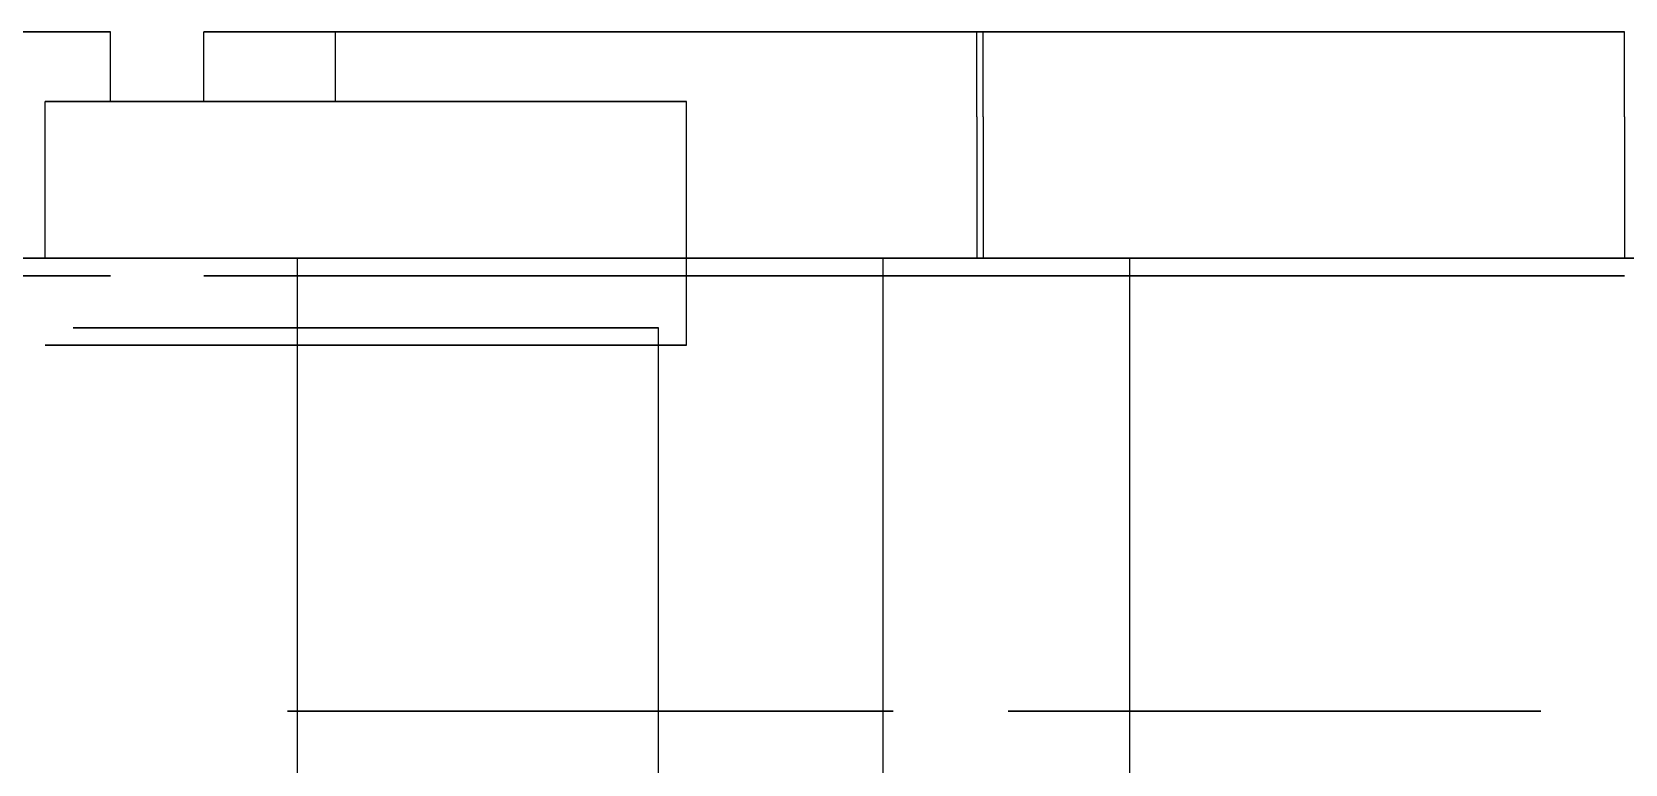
# Model space of a CAD drawing. Header units: millimetres. Extents: x 23 to 350, y -193 to 153.
# Drawn here: x 300.21 to 323.07, y 119.74 to 130.25 of the extents above; entities that cross this region are included whole.
import ezdxf

# ---------------------------------------------------------------- set-up
doc = ezdxf.new("R2010")
doc.units = ezdxf.units.MM
doc.layers.add('HIDDEN', color=8, linetype='Continuous')
doc.layers.add('VISIBLE', color=7, linetype='Continuous')

msp = doc.modelspace()

# ---------------------------------------------------------------- linework, layer by layer
at = {"layer": 'HIDDEN'}
for points in [[(300.616, 130.25), (299.912, 130.25)], [(301.095, 130.25), (300.616, 130.25)], [(301.321, 130.25), (301.095, 130.25)], [(301.337, 130.25), (301.321, 130.25)], [(302.731, 130.25), (302.674, 130.25)], [(303.036, 130.25), (302.731, 130.25)], [(303.587, 130.25), (303.036, 130.25)], [(304.352, 130.25), (303.587, 130.25)], [(305.287, 130.25), (304.352, 130.25)], [(304.621, 130.25), (304.564, 130.25)], [(304.926, 130.25), (304.621, 130.25)], [(304.806, 130.25), (304.989, 130.25)], [(305.477, 130.25), (304.926, 130.25)], [(304.989, 130.25), (305.285, 130.25)], [(306.338, 130.25), (305.287, 130.25)], [(306.242, 130.25), (305.477, 130.25)], [(305.99, 130.25), (306.01, 130.25)], [(306.01, 130.25), (307.106, 130.25)], [(307.177, 130.25), (306.242, 130.25)], [(307.443, 130.25), (306.338, 130.25)], [(307.106, 130.25), (308.211, 130.25)], [(308.228, 130.25), (307.177, 130.25)], [(308.538, 130.25), (307.443, 130.25)], [(308.211, 130.25), (309.261, 130.25)], [(309.333, 130.25), (308.228, 130.25)], [(309.56, 130.25), (308.538, 130.25)], [(309.261, 130.25), (310.196, 130.25)], [(310.428, 130.25), (309.333, 130.25)], [(310.449, 130.25), (309.56, 130.25)], [(310.196, 130.25), (310.962, 130.25)], [(311.45, 130.25), (310.428, 130.25)], [(311.153, 130.25), (310.449, 130.25)], [(310.962, 130.25), (311.513, 130.25)], [(311.632, 130.25), (311.153, 130.25)], [(312.339, 130.25), (311.45, 130.25)], [(311.513, 130.25), (311.817, 130.25)], [(311.858, 130.25), (311.632, 130.25)], [(311.817, 130.25), (311.874, 130.25)], [(311.874, 130.25), (311.858, 130.25)], [(313.043, 130.25), (312.339, 130.25)], [(313.014, 130.25), (313.031, 130.25)], [(313.071, 130.25), (313.014, 130.25)], [(313.031, 130.25), (313.256, 130.25)], [(313.522, 130.25), (313.043, 130.25)], [(313.376, 130.25), (313.071, 130.25)], [(313.256, 130.25), (313.403, 130.25)], [(313.927, 130.25), (313.376, 130.25)], [(313.748, 130.25), (313.522, 130.25)], [(313.707, 130.25), (313.735, 130.25)], [(313.735, 130.25), (313.764, 130.25)], [(313.764, 130.25), (313.748, 130.25)], [(313.912, 130.25), (313.855, 130.25)], [(314.217, 130.25), (313.912, 130.25)], [(314.692, 130.25), (313.927, 130.25)], [(314.097, 130.25), (314.44, 130.25)], [(314.768, 130.25), (314.217, 130.25)], [(314.44, 130.25), (314.576, 130.25)], [(315.627, 130.25), (314.692, 130.25)], [(315.533, 130.25), (314.768, 130.25)], [(315.281, 130.25), (315.329, 130.25)], [(315.329, 130.25), (316.35, 130.25)], [(316.468, 130.25), (315.533, 130.25)], [(316.678, 130.25), (315.627, 130.25)], [(316.35, 130.25), (317.446, 130.25)], [(317.519, 130.25), (316.468, 130.25)], [(317.783, 130.25), (316.678, 130.25)], [(317.446, 130.25), (318.551, 130.25)], [(318.624, 130.25), (317.519, 130.25)], [(318.878, 130.25), (317.783, 130.25)], [(318.551, 130.25), (319.601, 130.25)], [(319.719, 130.25), (318.624, 130.25)], [(319.9, 130.25), (318.878, 130.25)], [(319.601, 130.25), (320.536, 130.25)], [(320.741, 130.25), (319.719, 130.25)], [(320.789, 130.25), (319.9, 130.25)], [(320.536, 130.25), (321.302, 130.25)], [(321.63, 130.25), (320.741, 130.25)], [(321.493, 130.25), (320.789, 130.25)], [(321.302, 130.25), (321.853, 130.25)], [(321.972, 130.25), (321.493, 130.25)], [(322.334, 130.25), (321.63, 130.25)], [(321.853, 130.25), (322.157, 130.25)], [(322.198, 130.25), (321.972, 130.25)], [(322.157, 130.25), (322.214, 130.25)], [(322.214, 130.25), (322.198, 130.25)], [(322.813, 130.25), (322.334, 130.25)], [(323.039, 130.25), (322.813, 130.25)], [(323.055, 130.25), (323.039, 130.25)], [(300.534, 129.25), (300.4, 129.25)], [(300.4, 129.25), (300.534, 129.25)], [(300.534, 129.25), (300.4, 129.25)], [(300.927, 129.25), (300.534, 129.25)], [(300.534, 129.25), (300.927, 129.25)], [(300.927, 129.25), (300.534, 129.25)], [(301.557, 129.25), (300.927, 129.25)], [(300.927, 129.25), (301.557, 129.25)], [(301.557, 129.25), (300.927, 129.25)], [(302.387, 129.25), (301.557, 129.25)], [(301.557, 129.25), (302.387, 129.25)], [(302.387, 129.25), (301.557, 129.25)], [(303.369, 129.25), (302.387, 129.25)], [(302.387, 129.25), (303.369, 129.25)], [(303.369, 129.25), (302.387, 129.25)], [(304.446, 129.25), (303.369, 129.25)], [(303.369, 129.25), (304.446, 129.25)], [(304.446, 129.25), (303.369, 129.25)], [(305.554, 129.25), (304.446, 129.25)], [(304.446, 129.25), (305.554, 129.25)], [(305.554, 129.25), (304.446, 129.25)], [(306.631, 129.25), (305.554, 129.25)], [(305.554, 129.25), (306.631, 129.25)], [(306.631, 129.25), (305.554, 129.25)], [(307.613, 129.25), (306.631, 129.25)], [(306.631, 129.25), (307.613, 129.25)], [(307.613, 129.25), (306.631, 129.25)], [(308.443, 129.25), (307.613, 129.25)], [(307.613, 129.25), (308.443, 129.25)], [(308.443, 129.25), (307.613, 129.25)], [(309.073, 129.25), (308.443, 129.25)], [(308.443, 129.25), (309.073, 129.25)], [(309.073, 129.25), (308.443, 129.25)], [(309.466, 129.25), (309.073, 129.25)], [(309.073, 129.25), (309.466, 129.25)], [(309.466, 129.25), (309.073, 129.25)], [(309.6, 129.25), (309.466, 129.25)], [(309.466, 129.25), (309.6, 129.25)], [(309.6, 129.25), (309.466, 129.25)], [(309.6, 125.75), (309.6, 129.25)], [(300.555, 127), (299.629, 127)], [(300.279, 127), (299.636, 127)], [(300.104, 127), (300.607, 127)], [(300.716, 127), (300.279, 127)], [(301.552, 127), (300.555, 127)], [(300.607, 127), (300.885, 127)], [(300.923, 127), (300.716, 127)], [(300.885, 127), (300.937, 127)], [(300.937, 127), (300.923, 127)], [(302.562, 127), (301.552, 127)], [(303.527, 127), (302.562, 127)], [(303.074, 127), (303.089, 127)], [(303.126, 127), (303.074, 127)], [(303.089, 127), (303.295, 127)], [(303.404, 127), (303.126, 127)], [(303.295, 127), (303.733, 127)], [(303.908, 127), (303.404, 127)], [(304.39, 127), (303.527, 127)], [(303.733, 127), (304.376, 127)], [(304.606, 127), (303.908, 127)], [(304.03, 127), (304.021, 127)], [(304.219, 127), (304.03, 127)], [(304.64, 127), (304.219, 127)], [(304.376, 127), (305.187, 127)], [(304.38, 127), (304.73, 127)], [(305.101, 127), (304.39, 127)], [(305.46, 127), (304.606, 127)], [(305.27, 127), (304.64, 127)], [(304.73, 127), (305.36, 127)], [(304.964, 127), (304.979, 127)], [(305.016, 127), (304.964, 127)], [(304.979, 127), (305.185, 127)], [(305.295, 127), (305.016, 127)], [(305.62, 127), (305.101, 127)], [(305.185, 127), (305.623, 127)], [(305.187, 127), (306.12, 127)], [(306.071, 127), (305.27, 127)], [(305.798, 127), (305.295, 127)], [(305.36, 127), (305.781, 127)], [(306.419, 127), (305.46, 127)], [(305.915, 127), (305.62, 127)], [(305.623, 127), (306.266, 127)], [(305.781, 127), (305.97, 127)], [(306.496, 127), (305.798, 127)], [(305.979, 127), (305.915, 127)], [(305.97, 127), (305.979, 127)], [(306.997, 127), (306.071, 127)], [(306.12, 127), (307.12, 127)], [(306.266, 127), (307.077, 127)], [(307.428, 127), (306.419, 127)], [(307.35, 127), (306.496, 127)], [(307.994, 127), (306.997, 127)], [(307.077, 127), (308.01, 127)], [(307.12, 127), (308.129, 127)], [(308.309, 127), (307.35, 127)], [(308.428, 127), (307.428, 127)], [(309.004, 127), (307.994, 127)], [(308.01, 127), (309.01, 127)], [(308.129, 127), (309.089, 127)], [(309.318, 127), (308.309, 127)], [(309.361, 127), (308.428, 127)], [(309.969, 127), (309.004, 127)], [(309.01, 127), (310.019, 127)], [(309.089, 127), (309.942, 127)], [(310.318, 127), (309.318, 127)], [(310.173, 127), (309.361, 127)], [(309.6, 125.75), (309.6, 127)], [(309.942, 127), (310.641, 127)], [(310.832, 127), (309.969, 127)], [(310.019, 127), (310.979, 127)], [(310.816, 127), (310.173, 127)], [(311.251, 127), (310.318, 127)], [(310.641, 127), (311.144, 127)], [(311.253, 127), (310.816, 127)], [(311.543, 127), (310.832, 127)], [(310.979, 127), (311.832, 127)], [(311.144, 127), (311.422, 127)], [(312.063, 127), (311.251, 127)], [(311.459, 127), (311.253, 127)], [(311.404, 127), (311.468, 127)], [(311.413, 127), (311.404, 127)], [(311.602, 127), (311.413, 127)], [(311.422, 127), (311.474, 127)], [(311.474, 127), (311.459, 127)], [(311.468, 127), (311.763, 127)], [(312.062, 127), (311.543, 127)], [(312.023, 127), (311.602, 127)], [(311.763, 127), (311.802, 127)], [(311.832, 127), (312.531, 127)], [(312.653, 127), (312.023, 127)], [(312.357, 127), (312.062, 127)], [(312.706, 127), (312.063, 127)], [(312.223, 127), (312.282, 127)], [(312.282, 127), (312.412, 127)], [(312.421, 127), (312.357, 127)], [(312.531, 127), (313.034, 127)], [(313.454, 127), (312.653, 127)], [(313.143, 127), (312.706, 127)], [(313.034, 127), (313.312, 127)], [(313.349, 127), (313.143, 127)], [(313.312, 127), (313.364, 127)], [(313.364, 127), (313.349, 127)], [(313.414, 127), (313.429, 127)], [(313.466, 127), (313.414, 127)], [(313.429, 127), (313.635, 127)], [(314.38, 127), (313.454, 127)], [(313.744, 127), (313.466, 127)], [(313.635, 127), (314.073, 127)], [(314.248, 127), (313.744, 127)], [(314.073, 127), (314.716, 127)], [(314.946, 127), (314.248, 127)], [(314.255, 127), (314.27, 127)], [(314.307, 127), (314.255, 127)], [(314.27, 127), (314.476, 127)], [(314.586, 127), (314.307, 127)], [(315.377, 127), (314.38, 127)], [(314.476, 127), (314.914, 127)], [(315.089, 127), (314.586, 127)], [(314.716, 127), (315.527, 127)], [(314.914, 127), (315.557, 127)], [(315.8, 127), (314.946, 127)], [(315.787, 127), (315.089, 127)], [(316.387, 127), (315.377, 127)], [(315.527, 127), (316.46, 127)], [(315.557, 127), (316.369, 127)], [(316.641, 127), (315.787, 127)], [(316.759, 127), (315.8, 127)], [(315.969, 127), (315.959, 127)], [(316.157, 127), (315.969, 127)], [(316.579, 127), (316.157, 127)], [(316.319, 127), (316.829, 127)], [(316.369, 127), (317.301, 127)], [(317.352, 127), (316.387, 127)], [(316.46, 127), (317.46, 127)], [(317.208, 127), (316.579, 127)], [(317.6, 127), (316.641, 127)], [(317.768, 127), (316.759, 127)], [(316.829, 127), (316.837, 127)], [(318.009, 127), (317.208, 127)], [(317.301, 127), (318.301, 127)], [(318.215, 127), (317.352, 127)], [(317.46, 127), (318.469, 127)], [(317.548, 127), (317.754, 127)], [(318.609, 127), (317.6, 127)], [(317.754, 127), (318.555, 127)], [(318.768, 127), (317.768, 127)], [(318.935, 127), (318.009, 127)], [(318.926, 127), (318.215, 127)], [(318.301, 127), (319.31, 127)], [(318.469, 127), (319.428, 127)], [(318.555, 127), (319.185, 127)], [(319.609, 127), (318.609, 127)], [(319.701, 127), (318.768, 127)], [(319.445, 127), (318.926, 127)], [(319.932, 127), (318.935, 127)], [(319.017, 127), (319.082, 127)], [(319.027, 127), (319.017, 127)], [(319.215, 127), (319.027, 127)], [(319.082, 127), (319.377, 127)], [(319.185, 127), (319.606, 127)], [(319.637, 127), (319.215, 127)], [(319.31, 127), (320.27, 127)], [(319.377, 127), (319.895, 127)], [(319.428, 127), (320.282, 127)], [(319.74, 127), (319.445, 127)], [(319.606, 127), (319.795, 127)], [(320.542, 127), (319.609, 127)], [(320.266, 127), (319.637, 127)], [(320.513, 127), (319.701, 127)], [(319.804, 127), (319.74, 127)], [(319.795, 127), (319.804, 127)], [(319.895, 127), (320.607, 127)], [(320.942, 127), (319.932, 127)], [(321.067, 127), (320.266, 127)], [(320.27, 127), (321.123, 127)], [(320.282, 127), (320.981, 127)], [(321.156, 127), (320.513, 127)], [(321.354, 127), (320.542, 127)], [(320.607, 127), (321.47, 127)], [(321.907, 127), (320.942, 127)], [(320.981, 127), (321.484, 127)], [(321.993, 127), (321.067, 127)], [(321.123, 127), (321.822, 127)], [(321.593, 127), (321.156, 127)], [(321.997, 127), (321.354, 127)], [(321.47, 127), (322.435, 127)], [(321.484, 127), (321.762, 127)], [(321.799, 127), (321.593, 127)], [(321.762, 127), (321.814, 127)], [(321.814, 127), (321.799, 127)], [(321.822, 127), (322.325, 127)], [(322.77, 127), (321.907, 127)], [(322.99, 127), (321.993, 127)], [(322.434, 127), (321.997, 127)], [(322.325, 127), (322.603, 127)], [(322.641, 127), (322.434, 127)], [(322.435, 127), (323.445, 127)], [(322.603, 127), (322.655, 127)], [(322.655, 127), (322.641, 127)], [(323.482, 127), (322.77, 127)], [(324, 127), (322.99, 127)], [(299.66, 126.75), (300.425, 126.75)], [(300.616, 126.75), (299.912, 126.75)], [(300.425, 126.75), (300.976, 126.75)], [(301.095, 126.75), (300.616, 126.75)], [(300.976, 126.75), (301.281, 126.75)], [(301.321, 126.75), (301.095, 126.75)], [(301.281, 126.75), (301.337, 126.75)], [(301.337, 126.75), (301.321, 126.75)], [(302.674, 126.75), (302.691, 126.75)], [(302.731, 126.75), (302.674, 126.75)], [(302.691, 126.75), (302.916, 126.75)], [(303.036, 126.75), (302.731, 126.75)], [(302.916, 126.75), (303.395, 126.75)], [(303.587, 126.75), (303.036, 126.75)], [(303.395, 126.75), (304.1, 126.75)], [(304.352, 126.75), (303.587, 126.75)], [(304.1, 126.75), (304.989, 126.75)], [(305.287, 126.75), (304.352, 126.75)], [(304.564, 126.75), (304.581, 126.75)], [(304.621, 126.75), (304.564, 126.75)], [(304.581, 126.75), (304.806, 126.75)], [(304.926, 126.75), (304.621, 126.75)], [(304.806, 126.75), (305.285, 126.75)], [(305.477, 126.75), (304.926, 126.75)], [(304.989, 126.75), (306.01, 126.75)], [(305.285, 126.75), (305.99, 126.75)], [(306.338, 126.75), (305.287, 126.75)], [(306.242, 126.75), (305.477, 126.75)], [(305.99, 126.75), (306.879, 126.75)], [(306.01, 126.75), (307.106, 126.75)], [(307.177, 126.75), (306.242, 126.75)], [(307.443, 126.75), (306.338, 126.75)], [(306.879, 126.75), (307.9, 126.75)], [(307.106, 126.75), (308.211, 126.75)], [(308.228, 126.75), (307.177, 126.75)], [(308.538, 126.75), (307.443, 126.75)], [(307.9, 126.75), (308.996, 126.75)], [(308.211, 126.75), (309.261, 126.75)], [(309.333, 126.75), (308.228, 126.75)], [(309.56, 126.75), (308.538, 126.75)], [(308.996, 126.75), (310.101, 126.75)], [(309.261, 126.75), (310.196, 126.75)], [(310.428, 126.75), (309.333, 126.75)], [(310.449, 126.75), (309.56, 126.75)], [(310.101, 126.75), (311.151, 126.75)], [(310.196, 126.75), (310.962, 126.75)], [(311.45, 126.75), (310.428, 126.75)], [(311.153, 126.75), (310.449, 126.75)], [(310.962, 126.75), (311.513, 126.75)], [(311.151, 126.75), (312.086, 126.75)], [(311.632, 126.75), (311.153, 126.75)], [(312.339, 126.75), (311.45, 126.75)], [(311.513, 126.75), (311.817, 126.75)], [(311.858, 126.75), (311.632, 126.75)], [(311.817, 126.75), (311.874, 126.75)], [(311.874, 126.75), (311.858, 126.75)], [(312.086, 126.75), (312.852, 126.75)], [(313.043, 126.75), (312.339, 126.75)], [(312.852, 126.75), (313.403, 126.75)], [(313.014, 126.75), (313.031, 126.75)], [(313.071, 126.75), (313.014, 126.75)], [(313.031, 126.75), (313.256, 126.75)], [(313.522, 126.75), (313.043, 126.75)], [(313.376, 126.75), (313.071, 126.75)], [(313.256, 126.75), (313.735, 126.75)], [(313.927, 126.75), (313.376, 126.75)], [(313.403, 126.75), (313.707, 126.75)], [(313.748, 126.75), (313.522, 126.75)], [(313.707, 126.75), (313.764, 126.75)], [(313.735, 126.75), (314.44, 126.75)], [(313.764, 126.75), (313.748, 126.75)], [(313.855, 126.75), (313.872, 126.75)], [(313.912, 126.75), (313.855, 126.75)], [(313.872, 126.75), (314.097, 126.75)], [(314.217, 126.75), (313.912, 126.75)], [(314.692, 126.75), (313.927, 126.75)], [(314.097, 126.75), (314.576, 126.75)], [(314.768, 126.75), (314.217, 126.75)], [(314.44, 126.75), (315.329, 126.75)], [(314.576, 126.75), (315.281, 126.75)], [(315.627, 126.75), (314.692, 126.75)], [(315.533, 126.75), (314.768, 126.75)], [(315.281, 126.75), (316.17, 126.75)], [(315.329, 126.75), (316.35, 126.75)], [(316.468, 126.75), (315.533, 126.75)], [(316.678, 126.75), (315.627, 126.75)], [(316.17, 126.75), (317.192, 126.75)], [(316.35, 126.75), (317.446, 126.75)], [(317.519, 126.75), (316.468, 126.75)], [(317.783, 126.75), (316.678, 126.75)], [(317.192, 126.75), (318.287, 126.75)], [(317.446, 126.75), (318.551, 126.75)], [(318.624, 126.75), (317.519, 126.75)], [(318.878, 126.75), (317.783, 126.75)], [(318.287, 126.75), (319.392, 126.75)], [(318.551, 126.75), (319.601, 126.75)], [(319.719, 126.75), (318.624, 126.75)], [(319.9, 126.75), (318.878, 126.75)], [(319.392, 126.75), (320.442, 126.75)], [(319.601, 126.75), (320.536, 126.75)], [(320.741, 126.75), (319.719, 126.75)], [(320.789, 126.75), (319.9, 126.75)], [(320.442, 126.75), (321.377, 126.75)], [(320.536, 126.75), (321.302, 126.75)], [(321.63, 126.75), (320.741, 126.75)], [(321.493, 126.75), (320.789, 126.75)], [(321.302, 126.75), (321.853, 126.75)], [(321.377, 126.75), (322.143, 126.75)], [(321.972, 126.75), (321.493, 126.75)], [(322.334, 126.75), (321.63, 126.75)], [(321.853, 126.75), (322.157, 126.75)], [(322.198, 126.75), (321.972, 126.75)], [(322.143, 126.75), (322.694, 126.75)], [(322.157, 126.75), (322.214, 126.75)], [(322.214, 126.75), (322.198, 126.75)], [(322.813, 126.75), (322.334, 126.75)], [(322.694, 126.75), (322.998, 126.75)], [(323.039, 126.75), (322.813, 126.75)], [(322.998, 126.75), (323.055, 126.75)], [(323.055, 126.75), (323.039, 126.75)], [(300.8, 126), (300.922, 126)], [(300.922, 126), (300.8, 126)], [(300.8, 126), (300.922, 126)], [(300.922, 126), (300.8, 126)], [(300.8, 126), (300.922, 126)], [(300.922, 126), (300.8, 126)], [(300.8, 126), (300.922, 126)], [(300.922, 126), (300.8, 126)], [(300.8, 126), (300.922, 126)], [(300.922, 126), (300.8, 126)], [(300.8, 126), (300.922, 126)], [(300.922, 126), (300.8, 126)], [(300.8, 126), (300.922, 126)], [(300.922, 126), (300.8, 126)], [(300.8, 126), (300.922, 126)], [(300.922, 126), (300.8, 126)], [(300.8, 126), (300.922, 126)], [(300.922, 126), (300.8, 126)], [(300.8, 126), (300.922, 126)], [(300.922, 126), (300.8, 126)], [(300.922, 126), (301.281, 126)], [(301.281, 126), (300.922, 126)], [(300.922, 126), (301.281, 126)], [(301.281, 126), (300.922, 126)], [(300.922, 126), (301.281, 126)], [(301.281, 126), (300.922, 126)], [(300.922, 126), (301.281, 126)], [(301.281, 126), (300.922, 126)], [(300.922, 126), (301.281, 126)], [(301.281, 126), (300.922, 126)], [(300.922, 126), (301.281, 126)], [(301.281, 126), (300.922, 126)], [(300.922, 126), (301.281, 126)], [(301.281, 126), (300.922, 126)], [(300.922, 126), (301.281, 126)], [(301.281, 126), (300.922, 126)], [(300.922, 126), (301.281, 126)], [(301.281, 126), (300.922, 126)], [(300.922, 126), (301.281, 126)], [(301.281, 126), (300.922, 126)], [(301.281, 126), (301.856, 126)], [(301.856, 126), (301.281, 126)], [(301.281, 126), (301.856, 126)], [(301.856, 126), (301.281, 126)], [(301.281, 126), (301.856, 126)], [(301.856, 126), (301.281, 126)], [(301.281, 126), (301.856, 126)], [(301.856, 126), (301.281, 126)], [(301.281, 126), (301.856, 126)], [(301.856, 126), (301.281, 126)], [(301.281, 126), (301.856, 126)], [(301.856, 126), (301.281, 126)], [(301.281, 126), (301.856, 126)], [(301.856, 126), (301.281, 126)], [(301.281, 126), (301.856, 126)], [(301.856, 126), (301.281, 126)], [(301.281, 126), (301.856, 126)], [(301.856, 126), (301.281, 126)], [(301.281, 126), (301.856, 126)], [(301.856, 126), (301.281, 126)], [(301.856, 126), (302.614, 126)], [(302.614, 126), (301.856, 126)], [(301.856, 126), (302.614, 126)], [(302.614, 126), (301.856, 126)], [(301.856, 126), (302.614, 126)], [(302.614, 126), (301.856, 126)], [(301.856, 126), (302.614, 126)], [(302.614, 126), (301.856, 126)], [(301.856, 126), (302.614, 126)], [(302.614, 126), (301.856, 126)], [(301.856, 126), (302.614, 126)], [(302.614, 126), (301.856, 126)], [(301.856, 126), (302.614, 126)], [(302.614, 126), (301.856, 126)], [(301.856, 126), (302.614, 126)], [(302.614, 126), (301.856, 126)], [(301.856, 126), (302.614, 126)], [(302.614, 126), (301.856, 126)], [(301.856, 126), (302.614, 126)], [(302.614, 126), (301.856, 126)], [(302.614, 126), (303.511, 126)], [(303.511, 126), (302.614, 126)], [(302.614, 126), (303.511, 126)], [(303.511, 126), (302.614, 126)], [(302.614, 126), (303.511, 126)], [(303.511, 126), (302.614, 126)], [(302.614, 126), (303.511, 126)], [(303.511, 126), (302.614, 126)], [(302.614, 126), (303.511, 126)], [(303.511, 126), (302.614, 126)], [(302.614, 126), (303.511, 126)], [(303.511, 126), (302.614, 126)], [(302.614, 126), (303.511, 126)], [(303.511, 126), (302.614, 126)], [(302.614, 126), (303.511, 126)], [(303.511, 126), (302.614, 126)], [(302.614, 126), (303.511, 126)], [(303.511, 126), (302.614, 126)], [(302.614, 126), (303.511, 126)], [(303.511, 126), (302.614, 126)], [(303.511, 126), (304.494, 126)], [(304.494, 126), (303.511, 126)], [(303.511, 126), (304.494, 126)], [(304.494, 126), (303.511, 126)], [(303.511, 126), (304.494, 126)], [(304.494, 126), (303.511, 126)], [(303.511, 126), (304.494, 126)], [(304.494, 126), (303.511, 126)], [(303.511, 126), (304.494, 126)], [(304.494, 126), (303.511, 126)], [(303.511, 126), (304.494, 126)], [(304.494, 126), (303.511, 126)], [(303.511, 126), (304.494, 126)], [(304.494, 126), (303.511, 126)], [(303.511, 126), (304.494, 126)], [(304.494, 126), (303.511, 126)], [(303.511, 126), (304.494, 126)], [(304.494, 126), (303.511, 126)], [(303.511, 126), (304.494, 126)], [(304.494, 126), (303.511, 126)], [(304.494, 126), (305.506, 126)], [(305.506, 126), (304.494, 126)], [(304.494, 126), (305.506, 126)], [(305.506, 126), (304.494, 126)], [(304.494, 126), (305.506, 126)], [(305.506, 126), (304.494, 126)], [(304.494, 126), (305.506, 126)], [(305.506, 126), (304.494, 126)], [(304.494, 126), (305.506, 126)], [(305.506, 126), (304.494, 126)], [(304.494, 126), (305.506, 126)], [(305.506, 126), (304.494, 126)], [(304.494, 126), (305.506, 126)], [(305.506, 126), (304.494, 126)], [(304.494, 126), (305.506, 126)], [(305.506, 126), (304.494, 126)], [(304.494, 126), (305.506, 126)], [(305.506, 126), (304.494, 126)], [(304.494, 126), (305.506, 126)], [(305.506, 126), (304.494, 126)], [(305.506, 126), (306.489, 126)], [(306.489, 126), (305.506, 126)], [(305.506, 126), (306.489, 126)], [(306.489, 126), (305.506, 126)], [(305.506, 126), (306.489, 126)], [(306.489, 126), (305.506, 126)], [(305.506, 126), (306.489, 126)], [(306.489, 126), (305.506, 126)], [(305.506, 126), (306.489, 126)], [(306.489, 126), (305.506, 126)], [(305.506, 126), (306.489, 126)], [(306.489, 126), (305.506, 126)], [(305.506, 126), (306.489, 126)], [(306.489, 126), (305.506, 126)], [(305.506, 126), (306.489, 126)], [(306.489, 126), (305.506, 126)], [(305.506, 126), (306.489, 126)], [(306.489, 126), (305.506, 126)], [(305.506, 126), (306.489, 126)], [(306.489, 126), (305.506, 126)], [(306.489, 126), (307.386, 126)], [(307.386, 126), (306.489, 126)], [(306.489, 126), (307.386, 126)], [(307.386, 126), (306.489, 126)], [(306.489, 126), (307.386, 126)], [(307.386, 126), (306.489, 126)], [(306.489, 126), (307.386, 126)], [(307.386, 126), (306.489, 126)], [(306.489, 126), (307.386, 126)], [(307.386, 126), (306.489, 126)], [(306.489, 126), (307.386, 126)], [(307.386, 126), (306.489, 126)], [(306.489, 126), (307.386, 126)], [(307.386, 126), (306.489, 126)], [(306.489, 126), (307.386, 126)], [(307.386, 126), (306.489, 126)], [(306.489, 126), (307.386, 126)], [(307.386, 126), (306.489, 126)], [(306.489, 126), (307.386, 126)], [(307.386, 126), (306.489, 126)], [(307.386, 126), (308.144, 126)], [(308.144, 126), (307.386, 126)], [(307.386, 126), (308.144, 126)], [(308.144, 126), (307.386, 126)], [(307.386, 126), (308.144, 126)], [(308.144, 126), (307.386, 126)], [(307.386, 126), (308.144, 126)], [(308.144, 126), (307.386, 126)], [(307.386, 126), (308.144, 126)], [(308.144, 126), (307.386, 126)], [(307.386, 126), (308.144, 126)], [(308.144, 126), (307.386, 126)], [(307.386, 126), (308.144, 126)], [(308.144, 126), (307.386, 126)], [(307.386, 126), (308.144, 126)], [(308.144, 126), (307.386, 126)], [(307.386, 126), (308.144, 126)], [(308.144, 126), (307.386, 126)], [(307.386, 126), (308.144, 126)], [(308.144, 126), (307.386, 126)], [(308.144, 126), (308.719, 126)], [(308.719, 126), (308.144, 126)], [(308.144, 126), (308.719, 126)], [(308.719, 126), (308.144, 126)], [(308.144, 126), (308.719, 126)], [(308.719, 126), (308.144, 126)], [(308.144, 126), (308.719, 126)], [(308.719, 126), (308.144, 126)], [(308.144, 126), (308.719, 126)], [(308.719, 126), (308.144, 126)], [(308.144, 126), (308.719, 126)], [(308.719, 126), (308.144, 126)], [(308.144, 126), (308.719, 126)], [(308.719, 126), (308.144, 126)], [(308.144, 126), (308.719, 126)], [(308.719, 126), (308.144, 126)], [(308.144, 126), (308.719, 126)], [(308.719, 126), (308.144, 126)], [(308.144, 126), (308.719, 126)], [(308.719, 126), (308.144, 126)], [(308.719, 126), (309.078, 126)], [(309.078, 126), (308.719, 126)], [(308.719, 126), (309.078, 126)], [(309.078, 126), (308.719, 126)], [(308.719, 126), (309.078, 126)], [(309.078, 126), (308.719, 126)], [(308.719, 126), (309.078, 126)], [(309.078, 126), (308.719, 126)], [(308.719, 126), (309.078, 126)], [(309.078, 126), (308.719, 126)], [(308.719, 126), (309.078, 126)], [(309.078, 126), (308.719, 126)], [(308.719, 126), (309.078, 126)], [(309.078, 126), (308.719, 126)], [(308.719, 126), (309.078, 126)], [(309.078, 126), (308.719, 126)], [(308.719, 126), (309.078, 126)], [(309.078, 126), (308.719, 126)], [(308.719, 126), (309.078, 126)], [(309.078, 126), (308.719, 126)], [(309.078, 126), (309.2, 126)], [(309.2, 126), (309.078, 126)], [(309.078, 126), (309.2, 126)], [(309.2, 126), (309.078, 126)], [(309.078, 126), (309.2, 126)], [(309.2, 126), (309.078, 126)], [(309.078, 126), (309.2, 126)], [(309.2, 126), (309.078, 126)], [(309.078, 126), (309.2, 126)], [(309.2, 126), (309.078, 126)], [(309.078, 126), (309.2, 126)], [(309.2, 126), (309.078, 126)], [(309.078, 126), (309.2, 126)], [(309.2, 126), (309.078, 126)], [(309.078, 126), (309.2, 126)], [(309.2, 126), (309.078, 126)], [(309.078, 126), (309.2, 126)], [(309.2, 126), (309.078, 126)], [(309.078, 126), (309.2, 126)], [(309.2, 126), (309.078, 126)], [(309.2, 113), (309.2, 126)], [(309.2, 112), (309.2, 126)], [(309.2, 112), (309.2, 126)], [(309.2, 112), (309.2, 126)], [(309.2, 112), (309.2, 126)], [(309.2, 112), (309.2, 126)], [(309.2, 112), (309.2, 126)], [(309.2, 112), (309.2, 126)], [(309.2, 112), (309.2, 126)], [(309.2, 112), (309.2, 126)], [(300.4, 125.75), (300.534, 125.75)], [(300.534, 125.75), (300.4, 125.75)], [(300.4, 125.75), (300.534, 125.75)], [(300.534, 125.75), (300.4, 125.75)], [(300.534, 125.75), (300.927, 125.75)], [(300.927, 125.75), (300.534, 125.75)], [(300.534, 125.75), (300.927, 125.75)], [(300.927, 125.75), (300.534, 125.75)], [(300.927, 125.75), (301.557, 125.75)], [(301.557, 125.75), (300.927, 125.75)], [(300.927, 125.75), (301.557, 125.75)], [(301.557, 125.75), (300.927, 125.75)], [(301.557, 125.75), (302.387, 125.75)], [(302.387, 125.75), (301.557, 125.75)], [(301.557, 125.75), (302.387, 125.75)], [(302.387, 125.75), (301.557, 125.75)], [(302.387, 125.75), (303.369, 125.75)], [(303.369, 125.75), (302.387, 125.75)], [(302.387, 125.75), (303.369, 125.75)], [(303.369, 125.75), (302.387, 125.75)], [(303.369, 125.75), (304.446, 125.75)], [(304.446, 125.75), (303.369, 125.75)], [(303.369, 125.75), (304.446, 125.75)], [(304.446, 125.75), (303.369, 125.75)], [(304.446, 125.75), (305.554, 125.75)], [(305.554, 125.75), (304.446, 125.75)], [(304.446, 125.75), (305.554, 125.75)], [(305.554, 125.75), (304.446, 125.75)], [(305.554, 125.75), (306.631, 125.75)], [(306.631, 125.75), (305.554, 125.75)], [(305.554, 125.75), (306.631, 125.75)], [(306.631, 125.75), (305.554, 125.75)], [(306.631, 125.75), (307.613, 125.75)], [(307.613, 125.75), (306.631, 125.75)], [(306.631, 125.75), (307.613, 125.75)], [(307.613, 125.75), (306.631, 125.75)], [(307.613, 125.75), (308.443, 125.75)], [(308.443, 125.75), (307.613, 125.75)], [(307.613, 125.75), (308.443, 125.75)], [(308.443, 125.75), (307.613, 125.75)], [(308.443, 125.75), (309.073, 125.75)], [(309.073, 125.75), (308.443, 125.75)], [(308.443, 125.75), (309.073, 125.75)], [(309.073, 125.75), (308.443, 125.75)], [(309.073, 125.75), (309.466, 125.75)], [(309.466, 125.75), (309.073, 125.75)], [(309.073, 125.75), (309.466, 125.75)], [(309.466, 125.75), (309.073, 125.75)], [(309.466, 125.75), (309.6, 125.75)], [(309.6, 125.75), (309.466, 125.75)], [(309.466, 125.75), (309.6, 125.75)], [(309.6, 125.75), (309.466, 125.75)], [(303.874, 120.5), (303.886, 120.5)], [(303.916, 120.5), (303.874, 120.5)], [(303.886, 120.5), (304.053, 120.5)], [(304.142, 120.5), (303.916, 120.5)], [(304.053, 120.5), (304.407, 120.5)], [(304.549, 120.5), (304.142, 120.5)], [(304.407, 120.5), (304.928, 120.5)], [(305.115, 120.5), (304.549, 120.5)], [(304.928, 120.5), (305.585, 120.5)], [(305.806, 120.5), (305.115, 120.5)], [(305.585, 120.5), (306.34, 120.5)], [(305.764, 120.5), (305.776, 120.5)], [(305.806, 120.5), (305.764, 120.5)], [(305.776, 120.5), (305.943, 120.5)], [(306.582, 120.5), (305.806, 120.5)], [(306.032, 120.5), (305.806, 120.5)], [(305.943, 120.5), (306.297, 120.5)], [(306.439, 120.5), (306.032, 120.5)], [(306.297, 120.5), (306.818, 120.5)], [(306.34, 120.5), (307.15, 120.5)], [(307.005, 120.5), (306.439, 120.5)], [(307.399, 120.5), (306.582, 120.5)], [(306.818, 120.5), (307.475, 120.5)], [(307.696, 120.5), (307.005, 120.5)], [(307.15, 120.5), (307.966, 120.5)], [(308.208, 120.5), (307.399, 120.5)], [(307.475, 120.5), (308.23, 120.5)], [(308.472, 120.5), (307.696, 120.5)], [(307.966, 120.5), (308.743, 120.5)], [(308.964, 120.5), (308.208, 120.5)], [(308.23, 120.5), (309.04, 120.5)], [(309.289, 120.5), (308.472, 120.5)], [(308.743, 120.5), (309.434, 120.5)], [(309.621, 120.5), (308.964, 120.5)], [(309.04, 120.5), (309.856, 120.5)], [(310.099, 120.5), (309.289, 120.5)], [(309.434, 120.5), (310, 120.5)], [(310.141, 120.5), (309.621, 120.5)], [(309.856, 120.5), (310.633, 120.5)], [(310, 120.5), (310.407, 120.5)], [(310.854, 120.5), (310.099, 120.5)], [(310.495, 120.5), (310.141, 120.5)], [(310.407, 120.5), (310.632, 120.5)], [(310.662, 120.5), (310.495, 120.5)], [(310.632, 120.5), (310.674, 120.5)], [(310.633, 120.5), (311.324, 120.5)], [(310.674, 120.5), (310.662, 120.5)], [(311.511, 120.5), (310.854, 120.5)], [(311.324, 120.5), (311.89, 120.5)], [(312.031, 120.5), (311.511, 120.5)], [(311.89, 120.5), (312.297, 120.5)], [(312.385, 120.5), (312.031, 120.5)], [(312.297, 120.5), (312.522, 120.5)], [(312.552, 120.5), (312.385, 120.5)], [(312.522, 120.5), (312.564, 120.5)], [(312.564, 120.5), (312.552, 120.5)], [(314.214, 120.5), (314.226, 120.5)], [(314.256, 120.5), (314.214, 120.5)], [(314.226, 120.5), (314.393, 120.5)], [(314.482, 120.5), (314.256, 120.5)], [(314.393, 120.5), (314.747, 120.5)], [(314.889, 120.5), (314.482, 120.5)], [(314.747, 120.5), (315.268, 120.5)], [(315.454, 120.5), (314.889, 120.5)], [(315.055, 120.5), (315.067, 120.5)], [(315.097, 120.5), (315.055, 120.5)], [(315.067, 120.5), (315.234, 120.5)], [(315.323, 120.5), (315.097, 120.5)], [(315.234, 120.5), (315.588, 120.5)], [(315.268, 120.5), (315.925, 120.5)], [(315.73, 120.5), (315.323, 120.5)], [(316.146, 120.5), (315.454, 120.5)], [(315.588, 120.5), (316.109, 120.5)], [(316.296, 120.5), (315.73, 120.5)], [(315.925, 120.5), (316.68, 120.5)], [(316.109, 120.5), (316.766, 120.5)], [(316.922, 120.5), (316.146, 120.5)], [(316.987, 120.5), (316.296, 120.5)], [(316.68, 120.5), (317.49, 120.5)], [(316.766, 120.5), (317.521, 120.5)], [(317.739, 120.5), (316.922, 120.5)], [(317.763, 120.5), (316.987, 120.5)], [(317.49, 120.5), (318.306, 120.5)], [(317.521, 120.5), (318.331, 120.5)], [(318.548, 120.5), (317.739, 120.5)], [(318.58, 120.5), (317.763, 120.5)], [(318.306, 120.5), (319.083, 120.5)], [(318.331, 120.5), (319.147, 120.5)], [(319.304, 120.5), (318.548, 120.5)], [(319.39, 120.5), (318.58, 120.5)], [(319.083, 120.5), (319.774, 120.5)], [(319.147, 120.5), (319.924, 120.5)], [(319.961, 120.5), (319.304, 120.5)], [(320.145, 120.5), (319.39, 120.5)], [(319.774, 120.5), (320.34, 120.5)], [(319.924, 120.5), (320.615, 120.5)], [(320.481, 120.5), (319.961, 120.5)], [(320.802, 120.5), (320.145, 120.5)], [(320.34, 120.5), (320.747, 120.5)], [(320.835, 120.5), (320.481, 120.5)], [(320.615, 120.5), (321.181, 120.5)], [(320.747, 120.5), (320.972, 120.5)], [(321.322, 120.5), (320.802, 120.5)], [(321.002, 120.5), (320.835, 120.5)], [(320.972, 120.5), (321.014, 120.5)], [(321.014, 120.5), (321.002, 120.5)], [(321.181, 120.5), (321.588, 120.5)], [(321.677, 120.5), (321.322, 120.5)], [(321.588, 120.5), (321.813, 120.5)], [(321.843, 120.5), (321.677, 120.5)], [(321.813, 120.5), (321.855, 120.5)], [(321.855, 120.5), (321.843, 120.5)]]:
    msp.add_lwpolyline(points, dxfattribs=at)
at = {"layer": 'VISIBLE'}
for points in [[(299.66, 130.25), (300.425, 130.25)], [(300.425, 130.25), (300.976, 130.25)], [(300.976, 130.25), (301.281, 130.25)], [(301.281, 130.25), (301.337, 130.25)], [(301.337, 129.25), (301.337, 130.25)], [(302.674, 130.25), (302.691, 130.25)], [(302.674, 129.25), (302.674, 130.25)], [(302.691, 130.25), (302.916, 130.25)], [(302.916, 130.25), (303.395, 130.25)], [(303.395, 130.25), (304.1, 130.25)], [(304.1, 130.25), (304.806, 130.25)], [(304.564, 130.25), (304.581, 130.25)], [(304.564, 129.25), (304.564, 130.25)], [(304.581, 130.25), (304.806, 130.25)], [(304.806, 130.25), (305.285, 130.25)], [(305.285, 130.25), (305.99, 130.25)], [(305.285, 130.25), (305.99, 130.25)], [(305.99, 130.25), (306.879, 130.25)], [(306.879, 130.25), (307.9, 130.25)], [(307.9, 130.25), (308.996, 130.25)], [(308.996, 130.25), (310.101, 130.25)], [(310.101, 130.25), (311.151, 130.25)], [(311.151, 130.25), (312.086, 130.25)], [(312.086, 130.25), (312.852, 130.25)], [(312.852, 130.25), (313.403, 130.25)], [(313.403, 130.25), (313.707, 130.25)], [(313.403, 130.25), (313.707, 130.25)], [(313.707, 130.25), (313.764, 130.25)], [(313.764, 130.25), (314.097, 130.25)], [(313.764, 129.029), (313.764, 130.25)], [(313.855, 130.25), (313.872, 130.25)], [(313.855, 129.029), (313.855, 130.25)], [(313.872, 130.25), (314.097, 130.25)], [(314.097, 130.25), (314.576, 130.25)], [(314.576, 130.25), (315.281, 130.25)], [(314.576, 130.25), (315.281, 130.25)], [(315.281, 130.25), (316.17, 130.25)], [(316.17, 130.25), (317.192, 130.25)], [(317.192, 130.25), (318.287, 130.25)], [(318.287, 130.25), (319.392, 130.25)], [(319.392, 130.25), (320.442, 130.25)], [(320.442, 130.25), (321.377, 130.25)], [(321.377, 130.25), (322.143, 130.25)], [(322.143, 130.25), (322.694, 130.25)], [(322.694, 130.25), (322.998, 130.25)], [(322.998, 130.25), (323.055, 130.25)], [(323.055, 129.029), (323.055, 130.25)], [(300.4, 129.25), (300.534, 129.25)], [(300.4, 127), (300.4, 129.25)], [(300.534, 129.25), (300.927, 129.25)], [(300.927, 129.25), (301.557, 129.25)], [(301.557, 129.25), (302.387, 129.25)], [(302.387, 129.25), (303.369, 129.25)], [(303.369, 129.25), (304.446, 129.25)], [(304.446, 129.25), (305.554, 129.25)], [(305.554, 129.25), (306.631, 129.25)], [(306.631, 129.25), (307.613, 129.25)], [(307.613, 129.25), (308.443, 129.25)], [(308.443, 129.25), (309.073, 129.25)], [(309.073, 129.25), (309.466, 129.25)], [(309.466, 129.25), (309.6, 129.25)], [(309.6, 127), (309.6, 129.25)], [(313.764, 129.029), (313.764, 127)], [(313.855, 129.029), (313.855, 127)], [(323.055, 129.029), (323.055, 127)], [(300.031, 127), (300.996, 127)], [(300.996, 127), (302.006, 127)], [(302.006, 127), (303.003, 127)], [(303.003, 127), (303.929, 127)], [(303.929, 127), (304.38, 127)], [(304.021, 127), (304.085, 127)], [(304.021, 116.874), (304.021, 127)], [(304.085, 127), (304.38, 127)], [(304.38, 127), (304.899, 127)], [(304.899, 127), (305.61, 127)], [(305.61, 127), (306.473, 127)], [(306.473, 127), (307.438, 127)], [(307.438, 127), (308.448, 127)], [(308.448, 127), (309.445, 127)], [(309.445, 127), (310.371, 127)], [(310.371, 127), (311.172, 127)], [(311.172, 127), (311.802, 127)], [(311.802, 127), (312.223, 127)], [(311.802, 127), (312.223, 127)], [(312.223, 127), (312.412, 127)], [(312.412, 127), (312.993, 127)], [(312.412, 127), (312.421, 127)], [(312.421, 116.874), (312.421, 127)], [(312.993, 127), (313.856, 127)], [(313.856, 127), (314.821, 127)], [(314.821, 127), (315.831, 127)], [(315.831, 127), (316.319, 127)], [(315.959, 127), (316.023, 127)], [(315.959, 116.874), (315.959, 127)], [(316.023, 127), (316.319, 127)], [(316.319, 127), (316.837, 127)], [(316.837, 127), (317.548, 127)], [(316.837, 127), (317.548, 127)], [(317.548, 127), (318.412, 127)], [(318.412, 127), (319.376, 127)], [(319.376, 127), (320.387, 127)], [(320.387, 127), (321.384, 127)], [(321.384, 127), (322.31, 127)], [(322.31, 127), (323.111, 127)]]:
    msp.add_lwpolyline(points, dxfattribs=at)

doc.saveas('drawing.dxf')
